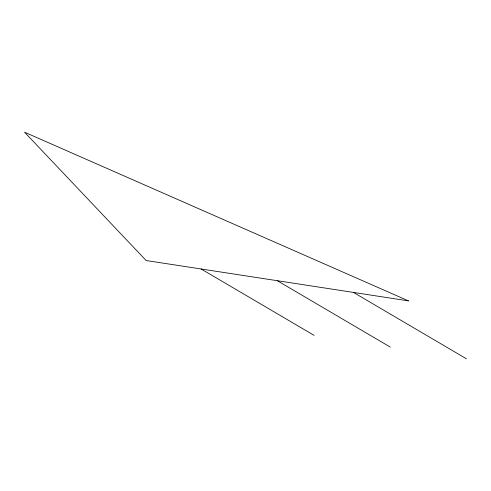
<?xml version="1.0" encoding="UTF-8"?>
<svg xmlns="http://www.w3.org/2000/svg" width="491" height="491" viewBox="0 0 491 491"><rect width="100%" height="100%" fill="white"/><g stroke="black" fill="none" stroke-linecap="round" stroke-linejoin="round"><path stroke-width="0.74" d="M353.477 292.421L466.45 358.804M277.305 280.705L390.277 347.088M201.132 268.988L314.105 335.371M408.487 300.885L146.122 260.525L24.55 132.196L408.487 300.885"/></g></svg>
